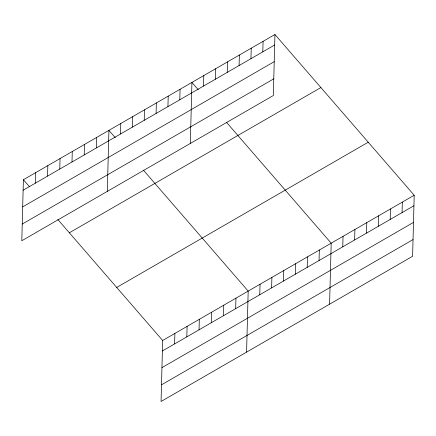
<?xml version="1.0" encoding="UTF-8"?>
<svg xmlns="http://www.w3.org/2000/svg" width="436" height="436" viewBox="0 0 436 436"><rect width="100%" height="100%" fill="white"/><g stroke="black" fill="none" stroke-linecap="round" stroke-linejoin="round"><path stroke-width="0.65" d="M23.397 179.736L21.8 240.743L273.339 95.517L274.936 34.509L23.397 179.736L29.354 186.613M35.343 183.169L35.616 172.683M47.557 176.111L47.835 165.631M59.776 169.059L60.048 158.573M71.995 162.007L72.267 151.521M84.213 154.949L84.486 144.469M96.427 147.897L96.705 137.416M107.321 191.366L108.924 130.359L115.306 137.727M120.505 133.999L120.777 123.513M132.364 127.149L132.637 116.668M144.223 120.303L144.496 109.823M156.083 113.458L156.355 102.972M167.936 106.613L168.214 96.127M57.863 219.521L162.661 340.483L161.064 401.491L412.603 256.264L414.2 195.257L274.936 34.509M179.796 99.768L180.073 89.282M174.602 343.911L174.88 333.431M190.33 143.444L191.927 82.437L198.315 89.8M186.821 336.859L187.093 326.373M203.514 86.072L203.786 75.586M199.039 329.807L199.312 319.321M215.373 79.227L215.646 68.741M211.258 322.749L211.531 312.269M227.232 72.381L227.505 61.896M223.472 315.697L223.75 305.211M239.086 65.531L239.364 55.05M235.691 308.644L235.963 298.159M250.945 58.686L251.223 48.2M246.585 352.114L248.182 291.106L143.39 170.144M262.804 51.84L263.077 41.355M259.769 294.741L260.041 284.261M271.628 287.896L271.901 277.41M283.482 281.051L283.76 270.565M295.341 274.206L295.619 263.72M307.2 267.355L307.473 256.875M319.059 260.51L319.332 250.024M329.594 304.186L331.191 243.179L226.398 122.222M342.778 246.82L343.05 236.334M354.632 239.969L354.909 229.489M366.491 233.124L366.769 222.643M378.35 226.279L378.622 215.793M390.209 219.433L390.482 208.948M402.068 212.588L402.341 202.102M23.124 190.221L274.664 44.995M22.688 206.893L274.228 61.667M22.236 224.071L273.775 78.845M69.357 232.786L320.896 87.554M116.701 287.438L368.246 142.207M162.661 340.483L414.2 195.257M162.383 350.969L413.928 205.738M161.947 367.641L413.492 222.415M161.5 384.819L413.039 239.587"/></g></svg>
